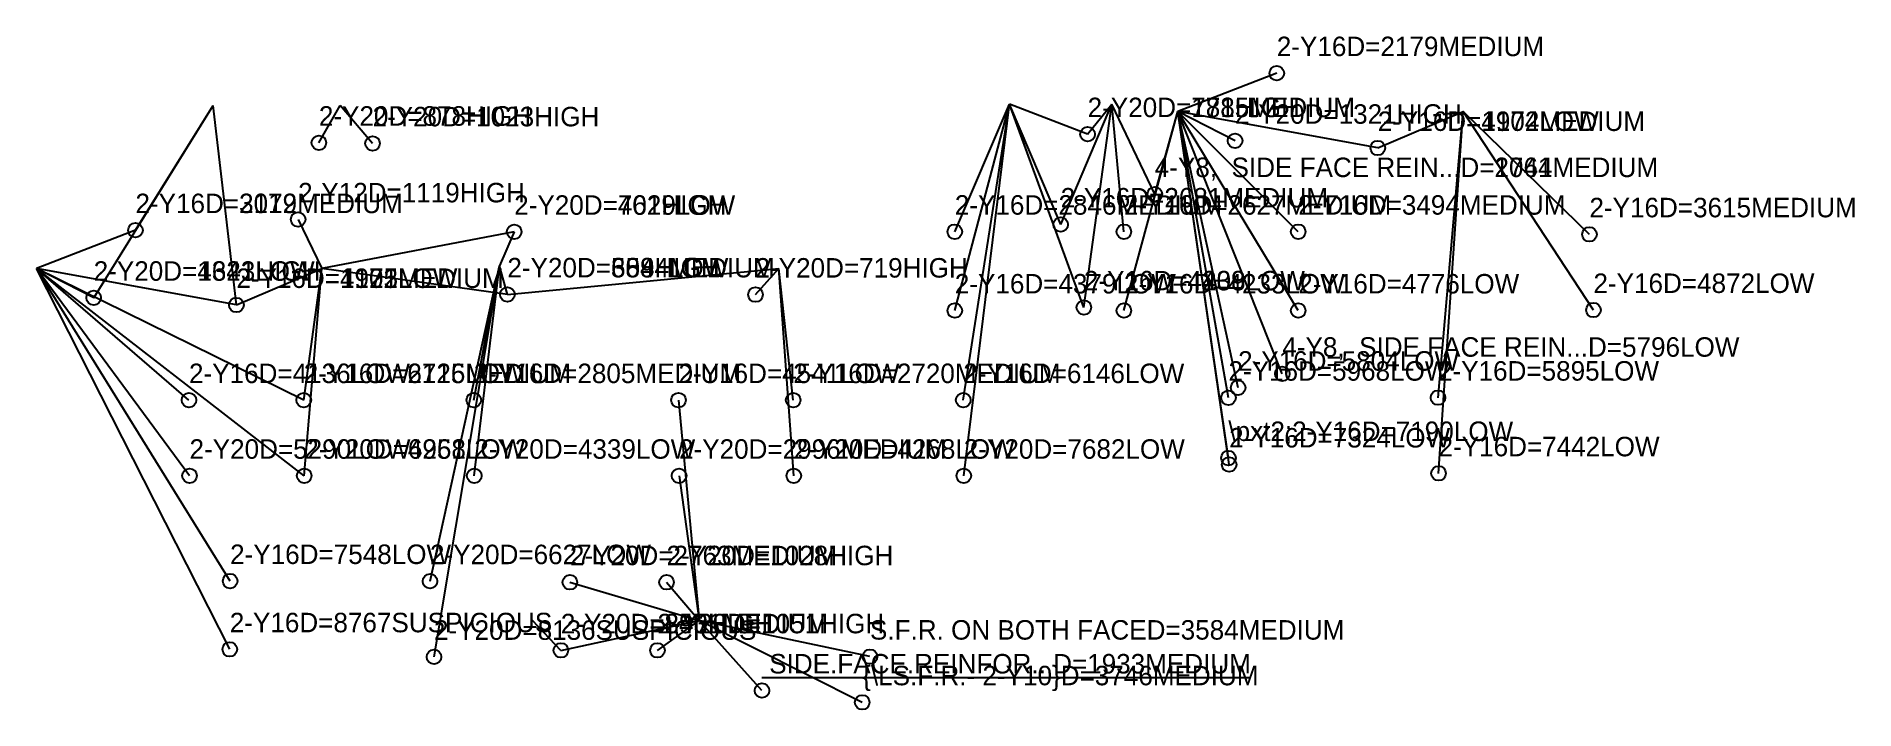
# Model space of a CAD drawing. Header units: metres. Extents: x 1792 to 39098, y 8858 to 22677.
import ezdxf

# ---------------------------------------------------------------- set-up
doc = ezdxf.new("R2010")
doc.units = ezdxf.units.M
doc.layers.add('DEBUG_ANNOTATION_OWNERSHIP', color=7, linetype='Continuous')

msp = doc.modelspace()

# ---------------------------------------------------------------- linework, layer by layer
at = {"layer": 'DEBUG_ANNOTATION_OWNERSHIP'}
for p, q in [((27242.6, 21920.6), (25209.3115, 21135.728)), ((20636.3, 18666.9), (21759.6325, 21282.3045)), ((20636.3, 17049.1), (21759.6325, 21282.3045)), ((20636.3, 18666.9), (21759.6325, 21282.3045)), ((20636.3, 17049.1), (21759.6325, 21282.3045)), ((20809.8, 15210.1), (21759.6325, 21282.3045)), ((20820.6, 13657.1), (21759.6325, 21282.3045)), ((23361.4, 20668.6), (21759.6325, 21282.3045)), ((22808.3, 18814.4), (21759.6325, 21282.3045)), ((23284.8, 17112.8), (21759.6325, 21282.3045)), ((22808.3, 18814.4), (23856.1845, 21282.3045)), ((22808.3, 18814.4), (23856.1845, 21282.3045)), ((23284.8, 17112.8), (23856.1845, 21282.3045)), ((23284.8, 17112.8), (23856.1845, 21282.3045)), ((23361.4, 20668.6), (23856.1845, 21282.3045)), ((23361.4, 20668.6), (23856.1845, 21282.3045)), ((23361.4, 20668.6), (23856.1845, 21282.3045)), ((24105.1, 18666.9), (23856.1845, 21282.3045)), ((24738.1, 19438), (23856.1845, 21282.3045)), ((24105.1, 18666.9), (23856.1845, 21282.3045)), ((2968, 17310.5), (5416.264, 21256.2155)), ((3825.2, 18698.3), (5416.264, 21256.2155)), ((5895.9, 17162.8), (5416.264, 21256.2155)), ((7588.6, 20493.1), (8023.76, 21256.1635)), ((7588.6, 20493.1), (8023.76, 21256.1635)), ((7588.6, 20493.1), (8023.76, 21256.1635)), ((7588.6, 20493.1), (8023.76, 21256.1635)), ((8689.4, 20479.4), (8023.76, 21256.1635)), ((8689.4, 20479.4), (8023.76, 21256.1635)), ((8689.4, 20479.4), (8023.76, 21256.1635)), ((8689.4, 20479.4), (8023.76, 21256.1635)), ((24105.1, 17049.1), (25209.3115, 21135.728)), ((24105.1, 17049.1), (25209.3115, 21135.728)), ((24738.1, 19438), (25209.3115, 21135.728)), ((24738.1, 19438), (25209.3115, 21135.728)), ((26385.4, 20532.8), (25209.3115, 21135.728)), ((29313.4, 20385.1), (25209.3115, 21135.728)), ((27681.8, 18666.9), (25209.3115, 21135.728)), ((27681.8, 17049.1), (25209.3115, 21135.728)), ((26385.4, 20532.8), (25209.3115, 21135.728)), ((27681.8, 18666.9), (25209.3115, 21135.728)), ((27681.8, 17049.1), (25209.3115, 21135.728)), ((27355.6, 15751.1), (25209.3115, 21135.728)), ((26448.3, 15465), (25209.3115, 21135.728)), ((26251.2, 15259.2), (25209.3115, 21135.728)), ((26249.5, 14021.4), (25209.3115, 21135.728)), ((26265, 13888.1), (25209.3115, 21135.728)), ((26385.4, 20532.8), (25209.3115, 21135.728)), ((29313.4, 20385.1), (31065.321, 21133.064)), ((29313.4, 20385.1), (31065.321, 21133.064)), ((30550.2, 15260.5), (31065.321, 21133.064)), ((30561, 13707.5), (31065.321, 21133.064)), ((33657, 18612.7), (31065.321, 21133.064)), ((33739.4, 17059.7), (31065.321, 21133.064)), ((33657, 18612.7), (31065.321, 21133.064)), ((33739.4, 17059.7), (31065.321, 21133.064)), ((3825.2, 18698.3), (1791.8765, 17913.417)), ((3825.2, 18698.3), (1791.8765, 17913.417)), ((7162.6, 18919.1), (7647.886, 17910.7525)), ((7162.6, 18919.1), (7647.886, 17910.7525)), ((7162.6, 18919.1), (7647.886, 17910.7525)), ((7162.6, 18919.1), (7647.886, 17910.7525)), ((11596.4, 18664.6), (7647.886, 17910.7525)), ((11596.4, 18664.6), (11292.319, 17965.569)), ((2968, 17310.5), (1791.8765, 17913.417)), ((4923.3, 15210.1), (1791.8765, 17913.417)), ((4934.1, 13657.1), (1791.8765, 17913.417)), ((2968, 17310.5), (1791.8765, 17913.417)), ((5895.9, 17162.8), (1791.8765, 17913.417)), ((4923.3, 15210.1), (1791.8765, 17913.417)), ((7277.3, 15210.1), (1791.8765, 17913.417)), ((4934.1, 13657.1), (1791.8765, 17913.417)), ((7288.1, 13657.1), (1791.8765, 17913.417)), ((5767.1, 11496.9), (1791.8765, 17913.417)), ((5760.7, 10095.7), (1791.8765, 17913.417)), ((2968, 17310.5), (1791.8765, 17913.417)), ((5895.9, 17162.8), (7647.886, 17910.7525)), ((5895.9, 17162.8), (7647.886, 17910.7525)), ((7277.3, 15210.1), (7647.886, 17910.7525)), ((7277.3, 15210.1), (7647.886, 17910.7525)), ((7288.1, 13657.1), (7647.886, 17910.7525)), ((7288.1, 13657.1), (7647.886, 17910.7525)), ((11455.7, 17379.4), (7647.886, 17910.7525)), ((9868.3, 11493.4), (11292.319, 17965.569)), ((9950.6, 9940.5), (11292.319, 17965.569)), ((10766.1, 15210.1), (11292.319, 17965.569)), ((10776.9, 13657.1), (11292.319, 17965.569)), ((11455.7, 17379.4), (11292.319, 17965.569)), ((11455.7, 17379.4), (11292.319, 17965.569)), ((11455.7, 17379.4), (11292.319, 17965.569)), ((11455.7, 17379.4), (17024.112, 17914.209)), ((16546.7, 17375.5), (17024.112, 17914.209)), ((16546.7, 17375.5), (17024.112, 17914.209)), ((16546.7, 17375.5), (17024.112, 17914.209)), ((17321, 15210.1), (17024.112, 17914.209)), ((17331.8, 13657.1), (17024.112, 17914.209)), ((14966.9, 15210.1), (15388.6225, 10688.546)), ((14977.7, 13657.1), (15388.6225, 10688.546)), ((12738.9, 11471.7), (15388.6225, 10688.546)), ((14721.3, 11471.7), (15388.6225, 10688.546)), ((12553, 10074.9), (11973.7015, 10688.546)), ((12553, 10074.9), (11973.7015, 10688.546)), ((12553, 10074.9), (15388.6225, 10688.546)), ((14535.4, 10074.9), (15388.6225, 10688.546)), ((14535.4, 10074.9), (15388.6225, 10688.546)), ((18895.4, 9945.1), (15388.6225, 10688.546)), ((16679.9, 9250.1), (15388.6225, 10688.546)), ((18736.3, 9007.7), (15388.6225, 10688.546))]:
    msp.add_line(p, q, dxfattribs=at)
for centre in [(27242.6, 21920.6), (7588.6, 20493.1), (7588.6, 20493.1), (7588.6, 20493.1), (7588.6, 20493.1), (8689.4, 20479.4), (8689.4, 20479.4), (8689.4, 20479.4), (8689.4, 20479.4), (23361.4, 20668.6), (23361.4, 20668.6), (23361.4, 20668.6), (23361.4, 20668.6), (26385.4, 20532.8), (26385.4, 20532.8), (26385.4, 20532.8), (29313.4, 20385.1), (29313.4, 20385.1), (29313.4, 20385.1), (24738.1, 19438), (24738.1, 19438), (24738.1, 19438), (7162.6, 18919.1), (7162.6, 18919.1), (7162.6, 18919.1), (7162.6, 18919.1), (3825.2, 18698.3), (3825.2, 18698.3), (3825.2, 18698.3), (11596.4, 18664.6), (11596.4, 18664.6), (20636.3, 18666.9), (20636.3, 18666.9), (22808.3, 18814.4), (22808.3, 18814.4), (22808.3, 18814.4), (24105.1, 18666.9), (24105.1, 18666.9), (27681.8, 18666.9), (27681.8, 18666.9), (33657, 18612.7), (33657, 18612.7), (2968, 17310.5), (2968, 17310.5), (2968, 17310.5), (2968, 17310.5), (5895.9, 17162.8), (5895.9, 17162.8), (5895.9, 17162.8), (5895.9, 17162.8), (11455.7, 17379.4), (11455.7, 17379.4), (11455.7, 17379.4), (11455.7, 17379.4), (11455.7, 17379.4), (16546.7, 17375.5), (16546.7, 17375.5), (16546.7, 17375.5), (20636.3, 17049.1), (20636.3, 17049.1), (23284.8, 17112.8), (23284.8, 17112.8), (23284.8, 17112.8), (24105.1, 17049.1), (24105.1, 17049.1), (27681.8, 17049.1), (27681.8, 17049.1), (33739.4, 17059.7), (33739.4, 17059.7), (27355.6, 15751.1), (4923.3, 15210.1), (4923.3, 15210.1), (7277.3, 15210.1), (7277.3, 15210.1), (7277.3, 15210.1), (10766.1, 15210.1), (14966.9, 15210.1), (17321, 15210.1), (20809.8, 15210.1), (26251.2, 15259.2), (26448.3, 15465), (30550.2, 15260.5), (4934.1, 13657.1), (4934.1, 13657.1), (7288.1, 13657.1), (7288.1, 13657.1), (7288.1, 13657.1), (10776.9, 13657.1), (14977.7, 13657.1), (17331.8, 13657.1), (20820.6, 13657.1), (26249.5, 14021.4), (26265, 13888.1), (30561, 13707.5), (5767.1, 11496.9), (9868.3, 11493.4), (12738.9, 11471.7), (14721.3, 11471.7), (5760.7, 10095.7), (9950.6, 9940.5), (12553, 10074.9), (12553, 10074.9), (12553, 10074.9), (14535.4, 10074.9), (14535.4, 10074.9), (18895.4, 9945.1), (16679.9, 9250.1), (18736.3, 9007.7)]:
    msp.add_circle(centre, 150, dxfattribs=at)

# ---------------------------------------------------------------- texts
for s, p in [('2-Y16D=2179MEDIUM', (27242.6, 22270.6)), ('2-Y20D=1715MEDIUM', (23361.4, 21018.6)), ('2-Y20D=788HIGH', (23361.4, 21018.6)), ('2-Y20D=788HIGH', (23361.4, 21018.6)), ('2-Y20D=788HIGH', (23361.4, 21018.6)), ('2-Y20D=1321HIGH', (26385.4, 20882.8)), ('2-Y20D=1321HIGH', (26385.4, 20882.8)), ('2-Y20D=1321HIGH', (26385.4, 20882.8)), ('2-Y20D=878HIGH', (7588.6, 20843.1)), ('2-Y20D=878HIGH', (7588.6, 20843.1)), ('2-Y20D=878HIGH', (7588.6, 20843.1)), ('2-Y20D=878HIGH', (7588.6, 20843.1)), ('2-Y20D=1023HIGH', (8689.4, 20829.4)), ('2-Y20D=1023HIGH', (8689.4, 20829.4)), ('2-Y20D=1023HIGH', (8689.4, 20829.4)), ('2-Y20D=1023HIGH', (8689.4, 20829.4)), ('2-Y16D=4172LOW', (29313.4, 20735.1)), ('2-Y16D=1904MEDIUM', (29313.4, 20735.1)), ('2-Y16D=1904MEDIUM', (29313.4, 20735.1)), ('4-Y8,  SIDE FACE REIN...D=1761MEDIUM', (24738.1, 19788)), ('4-Y8,  SIDE FACE REIN...D=2044MEDIUM', (24738.1, 19788)), ('4-Y8,  SIDE FACE REIN...D=1761MEDIUM', (24738.1, 19788)), ('2-Y16D=3012MEDIUM', (3825.2, 19048.3)), ('2-Y16D=2179MEDIUM', (3825.2, 19048.3)), ('2-Y16D=2179MEDIUM', (3825.2, 19048.3)), ('2-Y12D=1119HIGH', (7162.6, 19269.1)), ('2-Y12D=1119HIGH', (7162.6, 19269.1)), ('2-Y12D=1119HIGH', (7162.6, 19269.1)), ('2-Y12D=1119HIGH', (7162.6, 19269.1)), ('2-Y20D=4019LOW', (11596.4, 19014.6)), ('2-Y20D=762HIGH', (11596.4, 19014.6)), ('2-Y16D=2846MEDIUM', (20636.3, 19016.9)), ('2-Y16D=2846MEDIUM', (20636.3, 19016.9)), ('2-Y16D=2681MEDIUM', (22808.3, 19164.4)), ('2-Y16D=2681MEDIUM', (22808.3, 19164.4)), ('2-Y16D=2681MEDIUM', (22808.3, 19164.4)), ('2-Y16D=2627MEDIUM', (24105.1, 19016.9)), ('2-Y16D=2627MEDIUM', (24105.1, 19016.9)), ('2-Y16D=3494MEDIUM', (27681.8, 19016.9)), ('2-Y16D=3494MEDIUM', (27681.8, 19016.9)), ('2-Y16D=3615MEDIUM', (33657, 18962.7)), ('2-Y16D=3615MEDIUM', (33657, 18962.7)), ('2-Y20D=4643LOW', (2968, 17660.5)), ('2-Y20D=1321HIGH', (2968, 17660.5)), ('2-Y20D=1321HIGH', (2968, 17660.5)), ('2-Y20D=1321HIGH', (2968, 17660.5)), ('2-Y16D=4121LOW', (5895.9, 17512.8)), ('2-Y16D=1905MEDIUM', (5895.9, 17512.8)), ('2-Y16D=4172LOW', (5895.9, 17512.8)), ('2-Y16D=1905MEDIUM', (5895.9, 17512.8)), ('2-Y20D=3844MEDIUM', (11455.7, 17729.4)), ('2-Y20D=608HIGH', (11455.7, 17729.4)), ('2-Y20D=608HIGH', (11455.7, 17729.4)), ('2-Y20D=5594LOW', (11455.7, 17729.4)), ('2-Y20D=608HIGH', (11455.7, 17729.4)), ('2-Y20D=719HIGH', (16546.7, 17725.5)), ('2-Y20D=719HIGH', (16546.7, 17725.5)), ('2-Y20D=719HIGH', (16546.7, 17725.5)), ('2-Y16D=4379LOW', (20636.3, 17399.1)), ('2-Y16D=4379LOW', (20636.3, 17399.1)), ('2-Y16D=4439LOW', (23284.8, 17462.8)), ('2-Y16D=4208LOW', (23284.8, 17462.8)), ('2-Y16D=4208LOW', (23284.8, 17462.8)), ('2-Y16D=4233LOW', (24105.1, 17399.1)), ('2-Y16D=4233LOW', (24105.1, 17399.1)), ('2-Y16D=4776LOW', (27681.8, 17399.1)), ('2-Y16D=4776LOW', (27681.8, 17399.1)), ('2-Y16D=4872LOW', (33739.4, 17409.7)), ('2-Y16D=4872LOW', (33739.4, 17409.7)), ('4-Y8,  SIDE FACE REIN...D=5796LOW', (27355.6, 16101.1)), ('2-Y16D=5804LOW', (26448.3, 15815)), ('2-Y16D=4136LOW', (4923.3, 15560.1)), ('2-Y16D=4136LOW', (4923.3, 15560.1)), ('2-Y16D=2726MEDIUM', (7277.3, 15560.1)), ('2-Y16D=6115LOW', (7277.3, 15560.1)), ('2-Y16D=2726MEDIUM', (7277.3, 15560.1)), ('2-Y16D=2805MEDIUM', (10766.1, 15560.1)), ('2-Y16D=4541LOW', (14966.9, 15560.1)), ('2-Y16D=2720MEDIUM', (17321, 15560.1)), ('2-Y16D=6146LOW', (20809.8, 15560.1)), ('2-Y16D=5968LOW', (26251.2, 15609.2)), ('2-Y16D=5895LOW', (30550.2, 15610.5)), ('\\pxt2;2-Y16D=7190LOW', (26249.5, 14371.4)), ('2-Y16D=7324LOW', (26265, 14238.1)), ('2-Y20D=5290LOW', (4934.1, 14007.1)), ('2-Y20D=5290LOW', (4934.1, 14007.1)), ('2-Y20D=4268LOW', (7288.1, 14007.1)), ('2-Y20D=6951LOW', (7288.1, 14007.1)), ('2-Y20D=4268LOW', (7288.1, 14007.1)), ('2-Y20D=4339LOW', (10776.9, 14007.1)), ('2-Y20D=2996MEDIUM', (14977.7, 14007.1)), ('2-Y20D=4268LOW', (17331.8, 14007.1)), ('2-Y20D=7682LOW', (20820.6, 14007.1)), ('2-Y16D=7442LOW', (30561, 14057.5)), ('2-Y16D=7548LOW', (5767.1, 11846.9)), ('2-Y20D=6627LOW', (9868.3, 11843.4)), ('2-Y20D=2763MEDIUM', (12738.9, 11821.7)), ('2-Y20D=1028HIGH', (14721.3, 11821.7)), ('2-Y16D=8767SUSPICIOUS', (5760.7, 10445.7)), ('2-Y20D=843HIGH', (12553, 10424.9)), ('2-Y20D=2901MEDIUM', (12553, 10424.9)), ('2-Y20D=843HIGH', (12553, 10424.9)), ('2-Y20D=1051HIGH', (14535.4, 10424.9)), ('2-Y20D=1051HIGH', (14535.4, 10424.9)), ('2-Y20D=8136SUSPICIOUS', (9950.6, 10290.5)), ('S.F.R. ON BOTH FACED=3584MEDIUM', (18895.4, 10295.1)), ('%%U SIDE.FACE.REINFOR...D=1933MEDIUM', (16679.9, 9600.1)), ('{\\LS.F.R.- 2-Y10}D=3746MEDIUM', (18736.3, 9357.7))]:
    msp.add_text(s, height=400, dxfattribs=at).set_placement(p)

doc.saveas('drawing.dxf')
